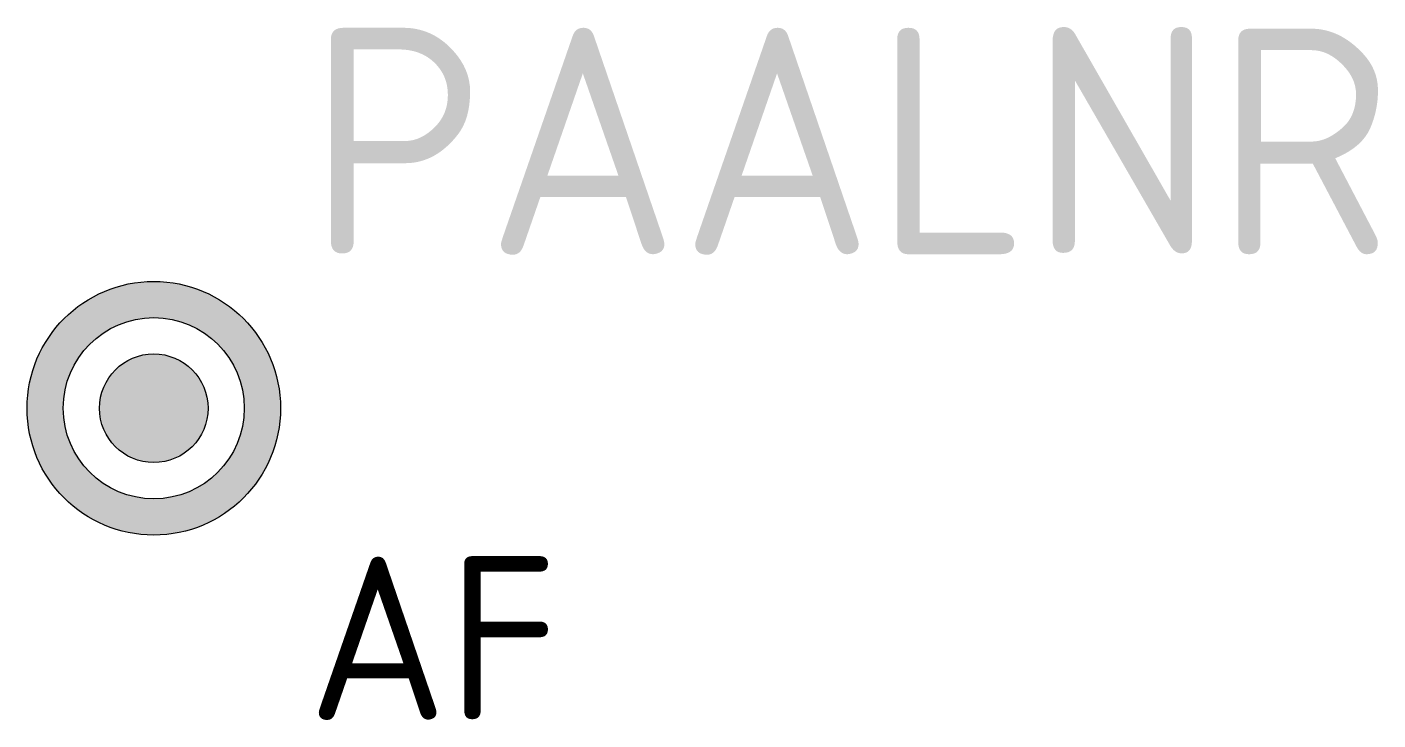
# Model space of a CAD drawing. Extents: x -1.4 to 13.5, y -3.4 to 4.2.
import ezdxf

# ---------------------------------------------------------------- set-up
doc = ezdxf.new("R2010")
doc.units = 0
doc.header["$LTSCALE"] = 50
doc.header["$MEASUREMENT"] = 0
doc.layers.get('0').update_dxf_attribs({"linetype": 'CONTINUOUS'})
doc.styles.add('NLCS-ISO', font='NLCS-ISO.ttf')

msp = doc.modelspace()

# ---------------------------------------------------------------- hatches: boundary and pattern name
h = msp.add_hatch(color=256)
h.dxf.hatch_style = 1
h.paths.add_polyline_path([(1.4, 0, 1), (-1.4, 0, 1)])
h.paths.add_polyline_path([(-1, 0, -1), (1, 0, -1)], flags=16)
h = msp.add_hatch(color=256)
h.dxf.hatch_style = 1
h.paths.add_polyline_path([(-0.6, 0, 1), (0.6, 0, 1)])

# ---------------------------------------------------------------- linework, layer by layer
for radius in [1.4, 1, 0.6]:
    msp.add_circle((0, 0), radius)

# ---------------------------------------------------------------- texts
at = {"style": 'NLCS-ISO'}
for tag, p, height in [('PAALNR', (1.7, 1.7), 2.5), ('AF', (1.7, -3.438), 1.8)]:
    msp.add_attdef(tag, p, '', height=height, dxfattribs=at)

doc.saveas('drawing.dxf')
